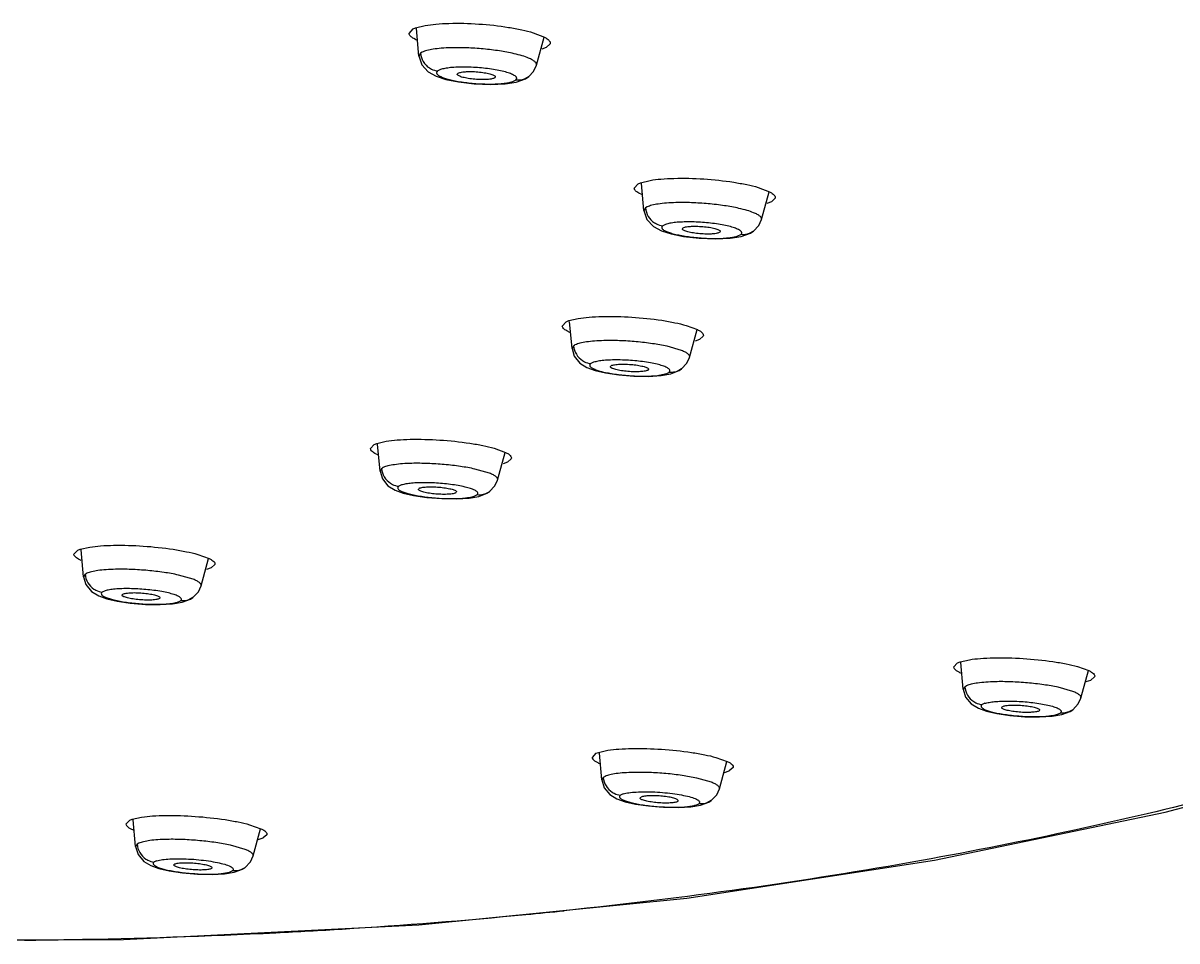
# Model space of a CAD drawing. Header units: inches. Extents: x 440 to 1212, y -520 to 27.
# Drawn here: x 1097.76 to 1127.9, y -252.32 to -228.34 of the extents above; entities that cross this region are included whole.
import ezdxf

# ---------------------------------------------------------------- set-up
doc = ezdxf.new("R2010")
doc.units = ezdxf.units.IN
doc.header["$LTSCALE"] = 1.21
doc.header["$MEASUREMENT"] = 0
doc.layers.get('0').update_dxf_attribs({"linetype": 'CONTINUOUS'})

msp = doc.modelspace()

# ---------------------------------------------------------------- linework, layer by layer
at = {"color": 7, "linetype": 'Continuous'}
for p, q in [((1107.949, -228.491), (1108.015, -228.463)), ((1108.015, -228.463), (1108.261, -228.4)), ((1107.848, -228.611), (1107.949, -228.491)), ((1108.043, -228.784), (1107.968, -228.744)), ((1108.102, -229.198), (1108.036, -228.483)), ((1111.086, -228.589), (1111.382, -228.705)), ((1111.173, -229.436), (1111.371, -228.705)), ((1111.429, -228.976), (1111.311, -229.021)), ((1111.53, -228.881), (1111.429, -228.976)), ((1108.144, -229.125), (1108.102, -229.197)), ((1108.102, -229.197), (1108.102, -229.198)), ((1108.103, -229.197), (1108.178, -229.428)), ((1108.187, -229.099), (1108.144, -229.125)), ((1108.665, -229.553), (1108.592, -229.589)), ((1109.104, -229.674), (1109.118, -229.652)), ((1109.118, -229.652), (1109.131, -229.644)), ((1110.971, -229.735), (1111.097, -229.601)), ((1111.097, -229.601), (1111.172, -229.437)), ((1111.173, -229.437), (1111.173, -229.436)), ((1108.808, -229.808), (1109.137, -229.875)), ((1109.137, -229.875), (1109.546, -229.924)), ((1109.546, -229.924), (1109.973, -229.942)), ((1109.973, -229.942), (1110.351, -229.927)), ((1110.084, -229.767), (1110.071, -229.775)), ((1110.098, -229.745), (1110.084, -229.767)), ((1110.556, -229.865), (1110.629, -229.828)), ((1110.97, -229.736), (1110.852, -229.802)), ((1110.883, -229.792), (1110.97, -229.736)), ((1110.971, -229.735), (1110.97, -229.736)), ((1113.726, -232.652), (1113.827, -232.535)), ((1113.827, -232.535), (1113.893, -232.508)), ((1113.893, -232.508), (1114.139, -232.448)), ((1113.98, -233.237), (1113.915, -232.527)), ((1116.964, -232.632), (1117.26, -232.744)), ((1113.921, -232.82), (1113.846, -232.782)), ((1117.052, -233.472), (1117.248, -232.744)), ((1117.409, -232.915), (1117.308, -233.008)), ((1114.021, -233.167), (1113.98, -233.237)), ((1113.98, -233.235), (1114.057, -233.47)), ((1113.98, -233.237), (1113.98, -233.238)), ((1114.065, -233.141), (1114.021, -233.167)), ((1117.308, -233.008), (1117.191, -233.052)), ((1116.983, -233.625), (1117.051, -233.472)), ((1117.051, -233.473), (1117.052, -233.471)), ((1114.543, -233.596), (1114.47, -233.632)), ((1114.689, -233.844), (1115.017, -233.909)), ((1114.982, -233.713), (1114.995, -233.692)), ((1114.995, -233.692), (1115.009, -233.684)), ((1115.963, -233.803), (1115.949, -233.811)), ((1115.976, -233.782), (1115.963, -233.803)), ((1116.436, -233.899), (1116.509, -233.864)), ((1116.845, -233.773), (1116.731, -233.836)), ((1116.76, -233.828), (1116.845, -233.773)), ((1116.846, -233.773), (1116.845, -233.773)), ((1116.846, -233.773), (1116.983, -233.625)), ((1115.017, -233.909), (1115.426, -233.956)), ((1115.426, -233.956), (1115.853, -233.974)), ((1115.853, -233.974), (1116.231, -233.959)), ((1111.848, -236.253), (1111.949, -236.139)), ((1111.949, -236.139), (1112.015, -236.112)), ((1112.015, -236.112), (1112.261, -236.054)), ((1112.102, -236.838), (1112.037, -236.131)), ((1115.085, -236.237), (1115.381, -236.346)), ((1112.043, -236.417), (1111.968, -236.38)), ((1115.174, -237.071), (1115.37, -236.346)), ((1115.431, -236.604), (1115.314, -236.647)), ((1115.531, -236.513), (1115.431, -236.604)), ((1112.142, -236.769), (1112.102, -236.838)), ((1112.102, -236.838), (1112.161, -237.039)), ((1112.142, -236.769), (1112.17, -236.752)), ((1114.965, -236.893), (1114.583, -236.782)), ((1112.666, -237.199), (1112.592, -237.234)), ((1115.104, -237.226), (1115.173, -237.072)), ((1115.173, -237.072), (1115.174, -237.071)), ((1112.708, -237.414), (1112.979, -237.478)), ((1112.979, -237.478), (1113.322, -237.53)), ((1113.104, -237.313), (1113.116, -237.293)), ((1113.13, -237.285), (1113.116, -237.293)), ((1114.071, -237.41), (1114.085, -237.402)), ((1114.098, -237.382), (1114.085, -237.402)), ((1114.557, -237.498), (1114.632, -237.463)), ((1114.964, -237.374), (1114.85, -237.436)), ((1114.898, -237.417), (1114.964, -237.374)), ((1114.965, -237.373), (1114.964, -237.374)), ((1114.965, -237.373), (1115.104, -237.226)), ((1113.322, -237.53), (1113.716, -237.563)), ((1113.716, -237.563), (1114.1, -237.569)), ((1114.1, -237.569), (1114.428, -237.548)), ((1106.935, -239.344), (1107.001, -239.318)), ((1107.001, -239.318), (1107.246, -239.261)), ((1106.833, -239.455), (1106.935, -239.344)), ((1107.028, -239.616), (1106.953, -239.58)), ((1107.087, -240.041), (1107.022, -239.336)), ((1110.07, -239.446), (1110.366, -239.554)), ((1110.159, -240.275), (1110.354, -239.554)), ((1110.417, -239.806), (1110.3, -239.848)), ((1110.516, -239.718), (1110.417, -239.806)), ((1107.127, -239.974), (1107.087, -240.041)), ((1107.088, -240.041), (1107.148, -240.243)), ((1107.127, -239.974), (1107.155, -239.956)), ((1109.949, -240.099), (1109.567, -239.989)), ((1107.649, -240.405), (1107.576, -240.439)), ((1108.089, -240.517), (1108.101, -240.497)), ((1108.116, -240.489), (1108.101, -240.497)), ((1109.948, -240.579), (1110.088, -240.431)), ((1110.088, -240.431), (1110.158, -240.276)), ((1110.158, -240.276), (1110.159, -240.275)), ((1107.694, -240.615), (1107.964, -240.677)), ((1107.964, -240.677), (1108.307, -240.729)), ((1108.307, -240.729), (1108.701, -240.762)), ((1108.701, -240.762), (1109.085, -240.769)), ((1109.056, -240.614), (1109.071, -240.605)), ((1109.083, -240.586), (1109.071, -240.605)), ((1109.085, -240.769), (1109.413, -240.749)), ((1109.544, -240.7), (1109.617, -240.666)), ((1109.946, -240.58), (1109.839, -240.638)), ((1109.881, -240.621), (1109.946, -240.58)), ((1109.948, -240.579), (1109.946, -240.58)), ((1099.256, -242.082), (1099.502, -242.027)), ((1099.088, -242.216), (1099.19, -242.107)), ((1099.19, -242.107), (1099.256, -242.082)), ((1099.342, -242.803), (1099.278, -242.099)), ((1102.324, -242.217), (1102.62, -242.324)), ((1102.414, -243.041), (1102.608, -242.324)), ((1099.283, -242.375), (1099.209, -242.339)), ((1102.672, -242.572), (1102.555, -242.613)), ((1102.771, -242.485), (1102.672, -242.572)), ((1099.381, -242.737), (1099.342, -242.803)), ((1099.343, -242.803), (1099.404, -243.007)), ((1099.381, -242.737), (1099.41, -242.72)), ((1102.204, -242.867), (1101.821, -242.758)), ((1099.903, -243.17), (1099.831, -243.203)), ((1102.199, -243.347), (1102.345, -243.195)), ((1102.345, -243.195), (1102.413, -243.042)), ((1102.414, -243.042), (1102.414, -243.041)), ((1099.951, -243.376), (1100.221, -243.438)), ((1100.221, -243.438), (1100.563, -243.49)), ((1100.345, -243.28), (1100.356, -243.262)), ((1100.356, -243.262), (1100.371, -243.253)), ((1100.563, -243.49), (1100.957, -243.523)), ((1100.957, -243.523), (1101.34, -243.531)), ((1101.327, -243.37), (1101.312, -243.378)), ((1101.339, -243.351), (1101.327, -243.37)), ((1101.34, -243.531), (1101.668, -243.513)), ((1101.799, -243.465), (1101.871, -243.432)), ((1102.199, -243.347), (1102.094, -243.404)), ((1102.135, -243.388), (1102.199, -243.347)), ((1102.199, -243.347), (1102.199, -243.347)), ((1122.171, -245.051), (1122.237, -245.025)), ((1122.237, -245.025), (1122.482, -244.969)), ((1122.323, -245.743), (1122.258, -245.043)), ((1122.171, -245.051), (1122.069, -245.16)), ((1125.305, -245.147), (1125.601, -245.252)), ((1125.395, -245.972), (1125.59, -245.253)), ((1125.535, -245.542), (1125.654, -245.5)), ((1125.753, -245.413), (1125.654, -245.5)), ((1122.362, -245.677), (1122.323, -245.743)), ((1122.323, -245.743), (1122.384, -245.946)), ((1122.362, -245.677), (1122.39, -245.66)), ((1125.185, -245.799), (1124.802, -245.691)), ((1122.885, -246.109), (1122.813, -246.143)), ((1123.324, -246.218), (1123.336, -246.199)), ((1123.336, -246.199), (1123.351, -246.19)), ((1125.181, -246.277), (1125.326, -246.125)), ((1125.326, -246.125), (1125.394, -245.973)), ((1125.395, -245.973), (1125.395, -245.972)), ((1122.93, -246.314), (1123.198, -246.375)), ((1123.198, -246.375), (1123.539, -246.426)), ((1123.539, -246.426), (1123.932, -246.458)), ((1123.932, -246.458), (1124.316, -246.465)), ((1124.307, -246.303), (1124.292, -246.312)), ((1124.319, -246.284), (1124.307, -246.303)), ((1124.316, -246.465), (1124.646, -246.445)), ((1124.782, -246.396), (1124.854, -246.363)), ((1125.18, -246.278), (1125.076, -246.334)), ((1125.115, -246.319), (1125.18, -246.278)), ((1125.181, -246.277), (1125.18, -246.278)), ((1112.727, -247.415), (1112.625, -247.522)), ((1112.727, -247.415), (1112.794, -247.39)), ((1112.794, -247.39), (1113.039, -247.336)), ((1112.88, -248.108), (1112.815, -247.407)), ((1115.861, -247.522), (1116.157, -247.627)), ((1115.951, -248.343), (1116.145, -247.627)), ((1112.918, -248.043), (1112.88, -248.108)), ((1112.965, -248.017), (1112.918, -248.043)), ((1116.085, -247.914), (1116.21, -247.871)), ((1116.309, -247.786), (1116.21, -247.871)), ((1112.88, -248.108), (1112.941, -248.313)), ((1115.741, -248.17), (1115.358, -248.062)), ((1115.882, -248.497), (1115.951, -248.344)), ((1115.951, -248.344), (1115.951, -248.343)), ((1113.44, -248.476), (1113.368, -248.509)), ((1113.882, -248.584), (1113.893, -248.566)), ((1113.893, -248.566), (1113.908, -248.557)), ((1114.864, -248.672), (1114.875, -248.654)), ((1115.735, -248.649), (1115.632, -248.705)), ((1115.671, -248.69), (1115.735, -248.649)), ((1115.735, -248.649), (1115.882, -248.497)), ((1115.735, -248.649), (1115.735, -248.649)), ((1113.488, -248.679), (1113.757, -248.74)), ((1113.757, -248.74), (1114.098, -248.791)), ((1114.098, -248.791), (1114.491, -248.824)), ((1114.491, -248.824), (1114.874, -248.832)), ((1114.864, -248.672), (1114.849, -248.681)), ((1114.874, -248.832), (1115.203, -248.813)), ((1115.338, -248.766), (1115.41, -248.733)), ((1100.548, -249.159), (1100.446, -249.264)), ((1100.548, -249.159), (1100.614, -249.134)), ((1100.614, -249.134), (1100.859, -249.082)), ((1100.7, -249.853), (1100.636, -249.151)), ((1103.678, -249.279), (1103.976, -249.384)), ((1103.772, -250.096), (1103.964, -249.384)), ((1104.128, -249.542), (1104.03, -249.626)), ((1100.739, -249.789), (1100.7, -249.853)), ((1100.701, -249.853), (1100.764, -250.06)), ((1100.786, -249.763), (1100.739, -249.789)), ((1103.561, -249.924), (1103.178, -249.816)), ((1103.906, -249.667), (1104.03, -249.626)), ((1103.703, -250.248), (1103.771, -250.097)), ((1103.771, -250.097), (1103.772, -250.096)), ((1101.258, -250.222), (1101.187, -250.254)), ((1101.311, -250.423), (1101.58, -250.485)), ((1101.703, -250.331), (1101.714, -250.314)), ((1101.714, -250.314), (1101.73, -250.305)), ((1102.686, -250.422), (1102.67, -250.431)), ((1102.697, -250.405), (1102.686, -250.422)), ((1103.553, -250.404), (1103.451, -250.458)), ((1103.49, -250.443), (1103.553, -250.404)), ((1103.553, -250.404), (1103.703, -250.248)), ((1101.58, -250.485), (1101.922, -250.537)), ((1101.922, -250.537), (1102.315, -250.571)), ((1102.315, -250.571), (1102.698, -250.581)), ((1102.698, -250.581), (1103.025, -250.564)), ((1103.156, -250.518), (1103.228, -250.486))]:
    msp.add_line(p, q, dxfattribs=at)
for points in [[(1108.178, -229.428), (1108.344, -229.611), (1108.554, -229.726), (1108.808, -229.808)], [(1110.351, -229.927), (1110.644, -229.881), (1110.883, -229.792)], [(1114.057, -233.47), (1114.226, -233.652), (1114.435, -233.764), (1114.689, -233.844)], [(1116.231, -233.959), (1116.522, -233.914), (1116.76, -233.828)], [(1112.161, -237.039), (1112.306, -237.219), (1112.492, -237.335), (1112.708, -237.414)], [(1114.428, -237.548), (1114.681, -237.502), (1114.898, -237.417)], [(1107.148, -240.243), (1107.294, -240.423), (1107.479, -240.537), (1107.694, -240.615)], [(1109.413, -240.749), (1109.665, -240.705), (1109.881, -240.621)], [(1099.404, -243.007), (1099.551, -243.186), (1099.737, -243.299), (1099.951, -243.376)], [(1101.668, -243.513), (1101.919, -243.47), (1102.135, -243.388)], [(1040.953, -247.421), (1052.194, -248.872), (1062.892, -250.155), (1073.093, -251.195), (1082.774, -251.924), (1091.93, -252.286), (1100.382, -252.275), (1108.103, -251.898), (1115.1, -251.197), (1121.573, -250.207), (1127.598, -248.955), (1133.223, -247.467), (1138.501, -245.751)], [(1122.384, -245.946), (1122.531, -246.125), (1122.716, -246.238), (1122.93, -246.314)], [(1124.646, -246.445), (1124.899, -246.401), (1125.115, -246.319)], [(1112.941, -248.313), (1113.089, -248.491), (1113.274, -248.603), (1113.488, -248.679)], [(1115.203, -248.813), (1115.455, -248.771), (1115.671, -248.69)], [(1100.764, -250.06), (1100.912, -250.237), (1101.097, -250.348), (1101.311, -250.423)], [(1103.025, -250.564), (1103.275, -250.523), (1103.49, -250.443)]]:
    msp.add_lwpolyline(points, dxfattribs=at)
for centre, radius, start, end in [((1112.333, -237.054), 0.344, 115.2468, 118.3868), ((1107.317, -240.261), 0.345, 114.8395, 118.017), ((1099.571, -243.026), 0.346, 114.4317, 117.6471), ((1122.552, -245.967), 0.347, 114.5522, 117.7504), ((1097.458, -111.892), 140.379, 273.52978, 275.49427), ((1097.724, -114.715), 137.544, 275.49661, 275.9157), ((1096.361, -91.564), 160.737, 270.93138, 272.85502), ((1097.043, -105.605), 146.68, 272.86204, 273.54036), ((1096.027, -76.671), 175.634, 270.57818, 270.96147)]:
    msp.add_arc(centre, radius, start, end, dxfattribs=at)
for points, knots in [([(1108.261, -228.4), (1108.356, -228.384), (1108.564, -228.359), (1109.033, -228.334), (1109.668, -228.352), (1110.304, -228.42), (1110.777, -228.507), (1110.99, -228.56), (1111.086, -228.589)], [0, 0, 0, 0, 0.101251, 0.220879, 0.493748, 0.769926, 0.89354, 1, 1, 1, 1]), ([(1107.968, -228.744), (1107.95, -228.734), (1107.92, -228.713), (1107.874, -228.673), (1107.85, -228.636), (1107.848, -228.611)], [0, 0, 0, 0, 0.328441, 0.599732, 1, 1, 1, 1]), ([(1111.382, -228.705), (1111.396, -228.712), (1111.42, -228.726), (1111.458, -228.751), (1111.493, -228.78), (1111.52, -228.813), (1111.534, -228.847), (1111.533, -228.87), (1111.53, -228.881)], [0, 0, 0, 0, 0.183748, 0.347616, 0.557527, 0.728657, 0.870384, 1, 1, 1, 1]), ([(1108.933, -228.984), (1108.851, -228.986), (1108.699, -228.994), (1108.489, -229.017), (1108.321, -229.049), (1108.225, -229.08), (1108.187, -229.099)], [0, 0, 0, 0, 0.324505, 0.603544, 0.830082, 1, 1, 1, 1]), ([(1110.586, -229.138), (1110.461, -229.109), (1110.194, -229.06), (1109.781, -229.01), (1109.356, -228.983), (1109.072, -228.98), (1108.933, -228.984)], [0, 0, 0, 0, 0.231518, 0.488019, 0.750671, 1, 1, 1, 1]), ([(1108.144, -229.125), (1108.15, -229.202), (1108.201, -229.354), (1108.312, -229.469), (1108.377, -229.511)], [0, 0, 0, 0, 0.498787, 1, 1, 1, 1]), ([(1110.968, -229.252), (1110.912, -229.229), (1110.786, -229.187), (1110.657, -229.154), (1110.586, -229.138)], [0, 0, 0, 0, 0.450905, 1, 1, 1, 1]), ([(1111.173, -229.435), (1111.174, -229.428), (1111.175, -229.413), (1111.168, -229.389), (1111.153, -229.366), (1111.12, -229.333), (1111.058, -229.292), (1111.001, -229.266), (1110.968, -229.252)], [0, 0, 0, 0, 0.074898, 0.154534, 0.246544, 0.35567, 0.634172, 1, 1, 1, 1]), ([(1108.377, -229.511), (1108.394, -229.522), (1108.46, -229.56), (1108.535, -229.583), (1108.592, -229.589)], [0, 0, 0, 0, 0.253146, 1, 1, 1, 1]), ([(1108.592, -229.589), (1108.581, -229.599), (1108.566, -229.617), (1108.564, -229.646), (1108.573, -229.666), (1108.59, -229.687), (1108.629, -229.716), (1108.699, -229.751), (1108.805, -229.789), (1108.938, -229.824), (1109.093, -229.856), (1109.266, -229.884), (1109.449, -229.906), (1109.699, -229.927), (1109.994, -229.935), (1110.268, -229.922), (1110.449, -229.894), (1110.523, -229.876), (1110.556, -229.865)], [0, 0, 0, 0, 0.020791, 0.029836, 0.03975, 0.051942, 0.067258, 0.107958, 0.161758, 0.227293, 0.302728, 0.385937, 0.474196, 0.564652, 0.740798, 0.891829, 0.951763, 1, 1, 1, 1]), ([(1110.149, -229.567), (1110.013, -229.541), (1109.734, -229.504), (1109.385, -229.485), (1109.114, -229.488), (1108.938, -229.499), (1108.79, -229.52), (1108.703, -229.54), (1108.665, -229.553)], [0, 0, 0, 0, 0.276699, 0.565902, 0.700447, 0.820419, 0.920837, 1, 1, 1, 1]), ([(1109.131, -229.644), (1109.142, -229.638), (1109.171, -229.629), (1109.243, -229.613), (1109.359, -229.603), (1109.516, -229.603), (1109.683, -229.615), (1109.82, -229.634), (1109.919, -229.654), (1109.98, -229.67), (1110.03, -229.688), (1110.067, -229.706), (1110.091, -229.723), (1110.099, -229.739), (1110.099, -229.745)], [0, 0, 0, 0, 0.03808, 0.088446, 0.221012, 0.383504, 0.557379, 0.722054, 0.794936, 0.858586, 0.911334, 0.952177, 0.980838, 1, 1, 1, 1]), ([(1110.639, -229.741), (1110.631, -229.732), (1110.611, -229.715), (1110.555, -229.681), (1110.458, -229.643), (1110.315, -229.601), (1110.208, -229.578), (1110.149, -229.567)], [0, 0, 0, 0, 0.066446, 0.150534, 0.371644, 0.658289, 1, 1, 1, 1]), ([(1110.071, -229.775), (1110.06, -229.781), (1110.031, -229.79), (1109.959, -229.806), (1109.843, -229.815), (1109.686, -229.816), (1109.519, -229.804), (1109.382, -229.785), (1109.283, -229.765), (1109.222, -229.748), (1109.172, -229.731), (1109.135, -229.713), (1109.111, -229.696), (1109.103, -229.68), (1109.103, -229.674)], [0, 0, 0, 0, 0.038082, 0.088449, 0.221017, 0.38351, 0.557384, 0.722056, 0.794938, 0.858587, 0.911334, 0.952177, 0.980838, 1, 1, 1, 1]), ([(1110.629, -229.828), (1110.642, -229.818), (1110.659, -229.796), (1110.654, -229.762), (1110.645, -229.748), (1110.639, -229.741)], [0, 0, 0, 0, 0.500491, 0.727509, 1, 1, 1, 1]), ([(1110.852, -229.802), (1110.833, -229.808), (1110.762, -229.831), (1110.684, -229.835), (1110.629, -229.829)], [0, 0, 0, 0, 0.258851, 1, 1, 1, 1]), ([(1113.846, -232.782), (1113.829, -232.772), (1113.798, -232.752), (1113.752, -232.713), (1113.728, -232.676), (1113.726, -232.652)], [0, 0, 0, 0, 0.330831, 0.602879, 1, 1, 1, 1]), ([(1114.139, -232.448), (1114.234, -232.431), (1114.442, -232.407), (1114.91, -232.384), (1115.546, -232.401), (1116.182, -232.467), (1116.655, -232.552), (1116.867, -232.603), (1116.964, -232.632)], [0, 0, 0, 0, 0.101211, 0.220846, 0.493785, 0.770008, 0.893605, 1, 1, 1, 1]), ([(1117.26, -232.744), (1117.285, -232.757), (1117.329, -232.782), (1117.381, -232.825), (1117.411, -232.869), (1117.413, -232.901), (1117.409, -232.915)], [0, 0, 0, 0, 0.350906, 0.623115, 0.828855, 1, 1, 1, 1]), ([(1114.021, -233.167), (1114.028, -233.244), (1114.078, -233.396), (1114.189, -233.511), (1114.254, -233.553)], [0, 0, 0, 0, 0.498958, 1, 1, 1, 1]), ([(1114.811, -233.028), (1114.729, -233.031), (1114.577, -233.038), (1114.368, -233.06), (1114.199, -233.092), (1114.103, -233.122), (1114.065, -233.141)], [0, 0, 0, 0, 0.323433, 0.603336, 0.830801, 1, 1, 1, 1]), ([(1116.462, -233.178), (1116.337, -233.15), (1116.07, -233.103), (1115.656, -233.054), (1115.231, -233.027), (1114.948, -233.025), (1114.811, -233.028)], [0, 0, 0, 0, 0.231797, 0.489047, 0.751904, 1, 1, 1, 1]), ([(1116.844, -233.291), (1116.788, -233.268), (1116.662, -233.227), (1116.533, -233.194), (1116.462, -233.178)], [0, 0, 0, 0, 0.451535, 1, 1, 1, 1]), ([(1114.254, -233.553), (1114.27, -233.564), (1114.337, -233.602), (1114.413, -233.625), (1114.47, -233.632)], [0, 0, 0, 0, 0.253106, 1, 1, 1, 1]), ([(1116.026, -233.609), (1115.891, -233.584), (1115.611, -233.548), (1115.262, -233.53), (1114.992, -233.533), (1114.815, -233.544), (1114.668, -233.564), (1114.581, -233.584), (1114.543, -233.596)], [0, 0, 0, 0, 0.276993, 0.566391, 0.700952, 0.820862, 0.921119, 1, 1, 1, 1]), ([(1117.052, -233.471), (1117.053, -233.464), (1117.055, -233.449), (1117.047, -233.426), (1117.032, -233.403), (1116.999, -233.37), (1116.935, -233.331), (1116.877, -233.304), (1116.844, -233.291)], [0, 0, 0, 0, 0.07338, 0.151473, 0.242361, 0.35124, 0.631482, 1, 1, 1, 1]), ([(1114.47, -233.632), (1114.459, -233.641), (1114.445, -233.658), (1114.443, -233.686), (1114.452, -233.707), (1114.47, -233.726), (1114.509, -233.755), (1114.579, -233.789), (1114.686, -233.825), (1114.819, -233.86), (1114.974, -233.891), (1115.147, -233.918), (1115.33, -233.94), (1115.58, -233.959), (1115.875, -233.968), (1116.149, -233.955), (1116.329, -233.928), (1116.404, -233.91), (1116.436, -233.899)], [0, 0, 0, 0, 0.020345, 0.029158, 0.038887, 0.05096, 0.066212, 0.106895, 0.160766, 0.226427, 0.302022, 0.385407, 0.473846, 0.564473, 0.740886, 0.892011, 0.951894, 1, 1, 1, 1]), ([(1115.949, -233.811), (1115.938, -233.817), (1115.91, -233.826), (1115.837, -233.841), (1115.722, -233.851), (1115.565, -233.851), (1115.397, -233.839), (1115.26, -233.821), (1115.161, -233.801), (1115.1, -233.785), (1115.05, -233.769), (1115.013, -233.751), (1114.989, -233.734), (1114.981, -233.719), (1114.981, -233.713)], [0, 0, 0, 0, 0.037984, 0.088341, 0.22105, 0.383792, 0.557935, 0.722819, 0.79576, 0.859422, 0.912127, 0.952846, 0.981255, 1, 1, 1, 1]), ([(1115.009, -233.684), (1115.02, -233.678), (1115.048, -233.669), (1115.121, -233.654), (1115.236, -233.644), (1115.393, -233.644), (1115.561, -233.656), (1115.698, -233.674), (1115.796, -233.694), (1115.858, -233.71), (1115.908, -233.726), (1115.945, -233.744), (1115.969, -233.76), (1115.977, -233.776), (1115.977, -233.782)], [0, 0, 0, 0, 0.037983, 0.088338, 0.221046, 0.383788, 0.557931, 0.722816, 0.795758, 0.859422, 0.912128, 0.952847, 0.981256, 1, 1, 1, 1]), ([(1116.518, -233.779), (1116.51, -233.77), (1116.489, -233.753), (1116.433, -233.721), (1116.336, -233.683), (1116.193, -233.643), (1116.085, -233.62), (1116.026, -233.609)], [0, 0, 0, 0, 0.066025, 0.149898, 0.37097, 0.657874, 1, 1, 1, 1]), ([(1116.509, -233.864), (1116.521, -233.853), (1116.538, -233.832), (1116.533, -233.799), (1116.524, -233.785), (1116.518, -233.779)], [0, 0, 0, 0, 0.499413, 0.725608, 1, 1, 1, 1]), ([(1116.731, -233.836), (1116.713, -233.843), (1116.641, -233.866), (1116.564, -233.87), (1116.509, -233.864)], [0, 0, 0, 0, 0.258887, 1, 1, 1, 1]), ([(1112.261, -236.054), (1112.356, -236.038), (1112.564, -236.015), (1113.032, -235.993), (1113.667, -236.01), (1114.303, -236.075), (1114.776, -236.158), (1114.988, -236.209), (1115.085, -236.237)], [0, 0, 0, 0, 0.101188, 0.220832, 0.493819, 0.770068, 0.89365, 1, 1, 1, 1]), ([(1111.968, -236.38), (1111.951, -236.37), (1111.92, -236.351), (1111.874, -236.313), (1111.85, -236.277), (1111.848, -236.253)], [0, 0, 0, 0, 0.332797, 0.605483, 1, 1, 1, 1]), ([(1115.381, -236.346), (1115.407, -236.359), (1115.45, -236.384), (1115.502, -236.425), (1115.533, -236.469), (1115.535, -236.5), (1115.531, -236.513)], [0, 0, 0, 0, 0.353228, 0.626283, 0.831155, 1, 1, 1, 1]), ([(1112.142, -236.769), (1112.149, -236.846), (1112.199, -236.999), (1112.31, -237.114), (1112.375, -237.156)], [0, 0, 0, 0, 0.499058, 1, 1, 1, 1]), ([(1112.932, -236.633), (1112.851, -236.635), (1112.698, -236.643), (1112.489, -236.664), (1112.321, -236.695), (1112.225, -236.725), (1112.187, -236.743)], [0, 0, 0, 0, 0.323568, 0.603547, 0.830993, 1, 1, 1, 1]), ([(1114.583, -236.782), (1114.458, -236.754), (1114.191, -236.707), (1113.777, -236.659), (1113.353, -236.632), (1113.07, -236.63), (1112.932, -236.633)], [0, 0, 0, 0, 0.231805, 0.489059, 0.751915, 1, 1, 1, 1]), ([(1115.173, -237.071), (1115.175, -237.064), (1115.176, -237.049), (1115.169, -237.026), (1115.154, -237.004), (1115.12, -236.971), (1115.057, -236.932), (1114.999, -236.906), (1114.965, -236.893)], [0, 0, 0, 0, 0.072537, 0.149962, 0.240467, 0.349258, 0.630084, 1, 1, 1, 1]), ([(1112.375, -237.156), (1112.392, -237.167), (1112.459, -237.205), (1112.535, -237.228), (1112.592, -237.234)], [0, 0, 0, 0, 0.253082, 1, 1, 1, 1]), ([(1114.148, -237.214), (1114.013, -237.189), (1113.733, -237.154), (1113.385, -237.136), (1113.115, -237.138), (1112.939, -237.149), (1112.791, -237.168), (1112.704, -237.187), (1112.666, -237.199)], [0, 0, 0, 0, 0.276839, 0.566191, 0.700776, 0.82074, 0.921067, 1, 1, 1, 1]), ([(1112.592, -237.234), (1112.581, -237.243), (1112.567, -237.26), (1112.566, -237.288), (1112.575, -237.308), (1112.592, -237.327), (1112.631, -237.355), (1112.701, -237.388), (1112.808, -237.424), (1112.941, -237.457), (1113.097, -237.488), (1113.269, -237.515), (1113.452, -237.536), (1113.702, -237.555), (1113.997, -237.564), (1114.27, -237.552), (1114.451, -237.525), (1114.525, -237.508), (1114.557, -237.498)], [0, 0, 0, 0, 0.019959, 0.028573, 0.038144, 0.050109, 0.065292, 0.105908, 0.159765, 0.225446, 0.301084, 0.384531, 0.473047, 0.563767, 0.740408, 0.891793, 0.951797, 1, 1, 1, 1]), ([(1114.071, -237.41), (1114.06, -237.416), (1114.031, -237.425), (1113.959, -237.439), (1113.843, -237.449), (1113.686, -237.448), (1113.519, -237.437), (1113.382, -237.419), (1113.283, -237.4), (1113.222, -237.384), (1113.172, -237.368), (1113.135, -237.351), (1113.111, -237.334), (1113.103, -237.319), (1113.103, -237.313)], [0, 0, 0, 0, 0.037891, 0.088227, 0.221036, 0.383974, 0.558338, 0.723403, 0.796399, 0.86008, 0.91276, 0.953387, 0.981598, 1, 1, 1, 1]), ([(1113.13, -237.285), (1113.142, -237.279), (1113.17, -237.27), (1113.242, -237.256), (1113.358, -237.247), (1113.515, -237.247), (1113.683, -237.258), (1113.819, -237.276), (1113.918, -237.296), (1113.979, -237.311), (1114.029, -237.327), (1114.066, -237.344), (1114.091, -237.361), (1114.099, -237.376), (1114.098, -237.382)], [0, 0, 0, 0, 0.037891, 0.088227, 0.221034, 0.383971, 0.558335, 0.723399, 0.796396, 0.860078, 0.912759, 0.953386, 0.981598, 1, 1, 1, 1]), ([(1114.639, -237.38), (1114.632, -237.371), (1114.611, -237.355), (1114.555, -237.323), (1114.458, -237.286), (1114.315, -237.247), (1114.207, -237.225), (1114.148, -237.214)], [0, 0, 0, 0, 0.065686, 0.14938, 0.370395, 0.657498, 1, 1, 1, 1]), ([(1114.632, -237.463), (1114.644, -237.453), (1114.661, -237.432), (1114.655, -237.399), (1114.645, -237.386), (1114.639, -237.38)], [0, 0, 0, 0, 0.498467, 0.723988, 1, 1, 1, 1]), ([(1114.85, -237.436), (1114.832, -237.443), (1114.761, -237.465), (1114.686, -237.469), (1114.632, -237.463)], [0, 0, 0, 0, 0.258836, 1, 1, 1, 1]), ([(1107.246, -239.261), (1107.341, -239.246), (1107.549, -239.224), (1108.017, -239.203), (1108.652, -239.221), (1109.287, -239.286), (1109.76, -239.369), (1109.973, -239.419), (1110.07, -239.446)], [0, 0, 0, 0, 0.101162, 0.220804, 0.493821, 0.770095, 0.893674, 1, 1, 1, 1]), ([(1106.953, -239.58), (1106.936, -239.57), (1106.905, -239.551), (1106.86, -239.514), (1106.835, -239.479), (1106.833, -239.455)], [0, 0, 0, 0, 0.334459, 0.607699, 1, 1, 1, 1]), ([(1110.366, -239.554), (1110.391, -239.566), (1110.434, -239.59), (1110.486, -239.631), (1110.517, -239.674), (1110.52, -239.705), (1110.516, -239.718)], [0, 0, 0, 0, 0.355218, 0.629034, 0.833193, 1, 1, 1, 1]), ([(1107.917, -239.84), (1107.836, -239.842), (1107.683, -239.849), (1107.475, -239.87), (1107.307, -239.9), (1107.21, -239.929), (1107.172, -239.947)], [0, 0, 0, 0, 0.323695, 0.603742, 0.831166, 1, 1, 1, 1]), ([(1109.567, -239.989), (1109.442, -239.962), (1109.175, -239.915), (1108.762, -239.867), (1108.337, -239.84), (1108.054, -239.837), (1107.917, -239.84)], [0, 0, 0, 0, 0.231829, 0.489093, 0.751941, 1, 1, 1, 1]), ([(1107.127, -239.974), (1107.133, -240.05), (1107.183, -240.203), (1107.295, -240.319), (1107.36, -240.361)], [0, 0, 0, 0, 0.499147, 1, 1, 1, 1]), ([(1110.159, -240.275), (1110.16, -240.268), (1110.161, -240.253), (1110.154, -240.231), (1110.139, -240.209), (1110.105, -240.176), (1110.041, -240.138), (1109.983, -240.112), (1109.949, -240.099)], [0, 0, 0, 0, 0.071791, 0.148644, 0.238833, 0.347562, 0.628904, 1, 1, 1, 1]), ([(1107.36, -240.361), (1107.376, -240.371), (1107.443, -240.41), (1107.519, -240.433), (1107.576, -240.439)], [0, 0, 0, 0, 0.253054, 1, 1, 1, 1]), ([(1107.576, -240.439), (1107.566, -240.448), (1107.551, -240.464), (1107.551, -240.491), (1107.56, -240.511), (1107.578, -240.53), (1107.604, -240.548), (1107.639, -240.567), (1107.7, -240.594), (1107.795, -240.625), (1107.929, -240.658), (1108.084, -240.689), (1108.257, -240.715), (1108.441, -240.736), (1108.691, -240.755), (1108.985, -240.764), (1109.258, -240.753), (1109.438, -240.727), (1109.512, -240.71), (1109.544, -240.7)], [0, 0, 0, 0, 0.019618, 0.02807, 0.037534, 0.049454, 0.06464, 0.083295, 0.105397, 0.159432, 0.225331, 0.301202, 0.384877, 0.473597, 0.564476, 0.741242, 0.892411, 0.952154, 1, 1, 1, 1]), ([(1109.13, -240.421), (1108.995, -240.397), (1108.715, -240.362), (1108.366, -240.343), (1108.096, -240.346), (1107.92, -240.356), (1107.773, -240.374), (1107.686, -240.394), (1107.649, -240.405)], [0, 0, 0, 0, 0.277577, 0.567319, 0.701889, 0.821668, 0.921621, 1, 1, 1, 1]), ([(1109.056, -240.614), (1109.045, -240.619), (1109.017, -240.628), (1108.944, -240.642), (1108.829, -240.65), (1108.672, -240.65), (1108.504, -240.639), (1108.368, -240.621), (1108.269, -240.602), (1108.207, -240.586), (1108.158, -240.57), (1108.121, -240.553), (1108.096, -240.537), (1108.088, -240.523), (1108.088, -240.516)], [0, 0, 0, 0, 0.037798, 0.088103, 0.220968, 0.384055, 0.558601, 0.723825, 0.796876, 0.860582, 0.913254, 0.953818, 0.981878, 1, 1, 1, 1]), ([(1108.116, -240.489), (1108.127, -240.483), (1108.155, -240.475), (1108.228, -240.46), (1108.343, -240.452), (1108.5, -240.452), (1108.668, -240.464), (1108.804, -240.481), (1108.903, -240.501), (1108.964, -240.516), (1109.014, -240.532), (1109.051, -240.549), (1109.076, -240.565), (1109.084, -240.58), (1109.084, -240.586)], [0, 0, 0, 0, 0.037799, 0.088104, 0.220969, 0.384055, 0.558602, 0.723826, 0.796877, 0.860583, 0.913256, 0.953819, 0.981879, 1, 1, 1, 1]), ([(1109.624, -240.585), (1109.616, -240.576), (1109.595, -240.56), (1109.538, -240.529), (1109.441, -240.493), (1109.297, -240.454), (1109.189, -240.432), (1109.13, -240.421)], [0, 0, 0, 0, 0.065465, 0.149083, 0.370161, 0.657407, 1, 1, 1, 1]), ([(1109.617, -240.666), (1109.629, -240.656), (1109.646, -240.636), (1109.64, -240.604), (1109.63, -240.591), (1109.624, -240.585)], [0, 0, 0, 0, 0.49672, 0.721805, 1, 1, 1, 1]), ([(1109.839, -240.638), (1109.821, -240.645), (1109.749, -240.668), (1109.672, -240.672), (1109.617, -240.666)], [0, 0, 0, 0, 0.25898, 1, 1, 1, 1]), ([(1099.502, -242.027), (1099.597, -242.013), (1099.805, -241.991), (1100.272, -241.972), (1100.907, -241.992), (1101.542, -242.058), (1102.014, -242.141), (1102.227, -242.19), (1102.324, -242.217)], [0, 0, 0, 0, 0.101115, 0.220734, 0.493748, 0.770056, 0.893656, 1, 1, 1, 1]), ([(1099.209, -242.339), (1099.191, -242.329), (1099.16, -242.311), (1099.115, -242.274), (1099.09, -242.239), (1099.088, -242.216)], [0, 0, 0, 0, 0.335945, 0.609702, 1, 1, 1, 1]), ([(1102.62, -242.324), (1102.645, -242.336), (1102.689, -242.36), (1102.741, -242.4), (1102.772, -242.442), (1102.774, -242.473), (1102.771, -242.485)], [0, 0, 0, 0, 0.357, 0.631539, 0.835094, 1, 1, 1, 1]), ([(1100.173, -242.607), (1100.091, -242.609), (1099.939, -242.615), (1099.73, -242.636), (1099.562, -242.665), (1099.466, -242.694), (1099.427, -242.711)], [0, 0, 0, 0, 0.323827, 0.603938, 0.831336, 1, 1, 1, 1]), ([(1101.821, -242.758), (1101.696, -242.73), (1101.43, -242.684), (1101.016, -242.635), (1100.592, -242.608), (1100.31, -242.604), (1100.173, -242.607)], [0, 0, 0, 0, 0.23187, 0.489149, 0.751983, 1, 1, 1, 1]), ([(1099.381, -242.737), (1099.388, -242.814), (1099.438, -242.967), (1099.549, -243.082), (1099.614, -243.125)], [0, 0, 0, 0, 0.499231, 1, 1, 1, 1]), ([(1102.414, -243.041), (1102.416, -243.034), (1102.417, -243.02), (1102.409, -242.998), (1102.394, -242.976), (1102.359, -242.944), (1102.296, -242.905), (1102.238, -242.88), (1102.204, -242.867)], [0, 0, 0, 0, 0.071094, 0.14743, 0.23735, 0.346039, 0.627863, 1, 1, 1, 1]), ([(1099.614, -243.125), (1099.63, -243.135), (1099.697, -243.173), (1099.773, -243.197), (1099.831, -243.203)], [0, 0, 0, 0, 0.253023, 1, 1, 1, 1]), ([(1099.831, -243.203), (1099.82, -243.211), (1099.806, -243.227), (1099.805, -243.254), (1099.815, -243.274), (1099.833, -243.292), (1099.859, -243.31), (1099.894, -243.329), (1099.955, -243.355), (1100.05, -243.386), (1100.184, -243.419), (1100.34, -243.45), (1100.513, -243.476), (1100.697, -243.497), (1100.946, -243.517), (1101.241, -243.526), (1101.513, -243.516), (1101.693, -243.491), (1101.767, -243.475), (1101.799, -243.465)], [0, 0, 0, 0, 0.019297, 0.027603, 0.03697, 0.048847, 0.064027, 0.082701, 0.104839, 0.158979, 0.225005, 0.301014, 0.384823, 0.473665, 0.564646, 0.741526, 0.892654, 0.952302, 1, 1, 1, 1]), ([(1101.383, -243.19), (1101.247, -243.166), (1100.967, -243.13), (1100.619, -243.111), (1100.349, -243.113), (1100.173, -243.122), (1100.026, -243.14), (1099.94, -243.159), (1099.903, -243.17)], [0, 0, 0, 0, 0.277909, 0.567821, 0.702387, 0.822087, 0.921875, 1, 1, 1, 1]), ([(1100.371, -243.253), (1100.383, -243.248), (1100.411, -243.239), (1100.483, -243.226), (1100.599, -243.217), (1100.756, -243.218), (1100.923, -243.23), (1101.06, -243.248), (1101.159, -243.267), (1101.22, -243.282), (1101.27, -243.298), (1101.307, -243.315), (1101.331, -243.331), (1101.339, -243.345), (1101.339, -243.351)], [0, 0, 0, 0, 0.037698, 0.087956, 0.22084, 0.384038, 0.558741, 0.724119, 0.797228, 0.86097, 0.913651, 0.954176, 0.982119, 1, 1, 1, 1]), ([(1101.878, -243.352), (1101.87, -243.344), (1101.849, -243.328), (1101.792, -243.297), (1101.694, -243.261), (1101.55, -243.222), (1101.442, -243.201), (1101.383, -243.19)], [0, 0, 0, 0, 0.06529, 0.148847, 0.369968, 0.657322, 1, 1, 1, 1]), ([(1101.312, -243.378), (1101.301, -243.384), (1101.272, -243.392), (1101.2, -243.406), (1101.084, -243.414), (1100.928, -243.413), (1100.76, -243.401), (1100.623, -243.383), (1100.525, -243.364), (1100.463, -243.349), (1100.413, -243.333), (1100.376, -243.316), (1100.352, -243.301), (1100.344, -243.286), (1100.344, -243.28)], [0, 0, 0, 0, 0.037696, 0.087953, 0.220837, 0.384033, 0.558737, 0.724114, 0.797224, 0.860966, 0.913647, 0.954173, 0.982117, 1, 1, 1, 1]), ([(1101.871, -243.432), (1101.883, -243.422), (1101.9, -243.403), (1101.894, -243.371), (1101.884, -243.358), (1101.878, -243.352)], [0, 0, 0, 0, 0.494966, 0.719739, 1, 1, 1, 1]), ([(1102.094, -243.404), (1102.075, -243.411), (1102.004, -243.434), (1101.927, -243.438), (1101.871, -243.432)], [0, 0, 0, 0, 0.259046, 1, 1, 1, 1]), ([(1141.15, -244.568), (1140.938, -244.66), (1140.506, -244.841), (1139.849, -245.107), (1139.176, -245.371), (1138.245, -245.723), (1137.04, -246.154), (1135.543, -246.656), (1133.986, -247.146), (1131.794, -247.798), (1128.889, -248.586), (1125.169, -249.459), (1119.498, -250.581), (1115.023, -251.203), (1111.9, -251.526)], [0, 0, 0, 0, 0.023024, 0.04655, 0.070507, 0.094976, 0.145447, 0.197801, 0.251954, 0.307833, 0.425163, 0.55124, 0.687761, 1, 1, 1, 1]), ([(1122.482, -244.969), (1122.577, -244.954), (1122.785, -244.932), (1123.253, -244.911), (1123.888, -244.929), (1124.523, -244.992), (1124.996, -245.072), (1125.208, -245.12), (1125.305, -245.147)], [0, 0, 0, 0, 0.101175, 0.220845, 0.493909, 0.77018, 0.893728, 1, 1, 1, 1]), ([(1122.069, -245.16), (1122.07, -245.174), (1122.084, -245.205), (1122.127, -245.244), (1122.19, -245.284), (1122.241, -245.308), (1122.27, -245.32)], [0, 0, 0, 0, 0.157874, 0.368445, 0.647539, 1, 1, 1, 1]), ([(1125.601, -245.252), (1125.627, -245.265), (1125.67, -245.288), (1125.722, -245.328), (1125.754, -245.369), (1125.756, -245.4), (1125.753, -245.413)], [0, 0, 0, 0, 0.357142, 0.63163, 0.835043, 1, 1, 1, 1]), ([(1123.153, -245.545), (1123.071, -245.547), (1122.919, -245.554), (1122.71, -245.574), (1122.543, -245.604), (1122.446, -245.633), (1122.408, -245.651)], [0, 0, 0, 0, 0.323773, 0.603871, 0.831289, 1, 1, 1, 1]), ([(1124.802, -245.691), (1124.677, -245.664), (1124.41, -245.618), (1123.997, -245.571), (1123.573, -245.544), (1123.29, -245.541), (1123.153, -245.545)], [0, 0, 0, 0, 0.231807, 0.489067, 0.751924, 1, 1, 1, 1]), ([(1122.362, -245.677), (1122.368, -245.754), (1122.419, -245.907), (1122.53, -246.023), (1122.596, -246.065)], [0, 0, 0, 0, 0.499215, 1, 1, 1, 1]), ([(1125.395, -245.972), (1125.397, -245.965), (1125.398, -245.951), (1125.39, -245.928), (1125.374, -245.907), (1125.34, -245.875), (1125.277, -245.837), (1125.218, -245.812), (1125.185, -245.799)], [0, 0, 0, 0, 0.071141, 0.147459, 0.23733, 0.345973, 0.627767, 1, 1, 1, 1]), ([(1122.596, -246.065), (1122.612, -246.076), (1122.679, -246.114), (1122.756, -246.137), (1122.813, -246.143)], [0, 0, 0, 0, 0.253045, 1, 1, 1, 1]), ([(1122.813, -246.143), (1122.803, -246.151), (1122.788, -246.167), (1122.788, -246.194), (1122.797, -246.213), (1122.815, -246.232), (1122.842, -246.25), (1122.876, -246.268), (1122.938, -246.294), (1123.033, -246.325), (1123.167, -246.358), (1123.322, -246.387), (1123.495, -246.412), (1123.679, -246.433), (1123.929, -246.452), (1124.223, -246.46), (1124.496, -246.448), (1124.676, -246.423), (1124.75, -246.406), (1124.782, -246.396)], [0, 0, 0, 0, 0.019332, 0.027627, 0.036964, 0.048801, 0.063939, 0.082571, 0.104667, 0.158732, 0.224698, 0.30066, 0.384441, 0.473272, 0.564261, 0.741214, 0.892478, 0.952212, 1, 1, 1, 1]), ([(1122.885, -246.109), (1122.922, -246.099), (1123.007, -246.08), (1123.151, -246.061), (1123.323, -246.051), (1123.589, -246.048), (1123.932, -246.064), (1124.209, -246.097), (1124.344, -246.12)], [0, 0, 0, 0, 0.078613, 0.177838, 0.296861, 0.430939, 0.720407, 1, 1, 1, 1]), ([(1124.292, -246.312), (1124.28, -246.317), (1124.252, -246.326), (1124.18, -246.339), (1124.064, -246.348), (1123.907, -246.348), (1123.74, -246.337), (1123.603, -246.319), (1123.504, -246.301), (1123.443, -246.286), (1123.393, -246.27), (1123.356, -246.254), (1123.332, -246.238), (1123.323, -246.223), (1123.324, -246.218)], [0, 0, 0, 0, 0.037754, 0.088073, 0.221065, 0.384334, 0.559058, 0.724406, 0.797483, 0.861184, 0.913814, 0.954282, 0.982165, 1, 1, 1, 1]), ([(1123.351, -246.19), (1123.362, -246.185), (1123.391, -246.176), (1123.463, -246.162), (1123.578, -246.154), (1123.735, -246.154), (1123.903, -246.165), (1124.04, -246.182), (1124.139, -246.201), (1124.2, -246.216), (1124.25, -246.232), (1124.287, -246.248), (1124.311, -246.264), (1124.319, -246.278), (1124.319, -246.284)], [0, 0, 0, 0, 0.037756, 0.088075, 0.221068, 0.384335, 0.559059, 0.724406, 0.797483, 0.861184, 0.913815, 0.954283, 0.982165, 1, 1, 1, 1]), ([(1124.344, -246.12), (1124.407, -246.13), (1124.523, -246.152), (1124.676, -246.192), (1124.779, -246.23), (1124.837, -246.262), (1124.857, -246.279), (1124.864, -246.288)], [0, 0, 0, 0, 0.347992, 0.638905, 0.85979, 0.940181, 1, 1, 1, 1]), ([(1124.864, -246.288), (1124.869, -246.294), (1124.876, -246.306), (1124.877, -246.335), (1124.864, -246.353), (1124.854, -246.363)], [0, 0, 0, 0, 0.265866, 0.494883, 1, 1, 1, 1]), ([(1125.076, -246.334), (1125.058, -246.341), (1124.986, -246.364), (1124.909, -246.369), (1124.854, -246.363)], [0, 0, 0, 0, 0.258983, 1, 1, 1, 1]), ([(1113.039, -247.336), (1113.134, -247.321), (1113.342, -247.3), (1113.809, -247.281), (1114.444, -247.301), (1115.078, -247.365), (1115.551, -247.446), (1115.764, -247.495), (1115.861, -247.522)], [0, 0, 0, 0, 0.101113, 0.220743, 0.493789, 0.770104, 0.893689, 1, 1, 1, 1]), ([(1112.625, -247.522), (1112.628, -247.553), (1112.671, -247.598), (1112.741, -247.642), (1112.79, -247.666), (1112.817, -247.678)], [0, 0, 0, 0, 0.364933, 0.645591, 1, 1, 1, 1]), ([(1116.157, -247.627), (1116.182, -247.639), (1116.226, -247.662), (1116.278, -247.702), (1116.31, -247.743), (1116.312, -247.773), (1116.309, -247.786)], [0, 0, 0, 0, 0.358334, 0.633352, 0.836404, 1, 1, 1, 1]), ([(1112.918, -248.043), (1112.925, -248.12), (1112.975, -248.273), (1113.086, -248.389), (1113.151, -248.431)], [0, 0, 0, 0, 0.499276, 1, 1, 1, 1]), ([(1113.71, -247.914), (1113.628, -247.915), (1113.476, -247.922), (1113.267, -247.942), (1113.1, -247.971), (1113.003, -248), (1112.965, -248.017)], [0, 0, 0, 0, 0.323876, 0.604019, 0.831414, 1, 1, 1, 1]), ([(1115.358, -248.062), (1115.233, -248.035), (1114.966, -247.989), (1114.553, -247.941), (1114.129, -247.914), (1113.847, -247.911), (1113.71, -247.914)], [0, 0, 0, 0, 0.231856, 0.489132, 0.751971, 1, 1, 1, 1]), ([(1097.799, -252.296), (1095.817, -252.316), (1091.762, -252.291), (1086.65, -252.117), (1082.457, -251.895), (1078.191, -251.615), (1072.85, -251.174), (1066.46, -250.54), (1058.022, -249.595), (1051.725, -248.803), (1047.543, -248.264)], [0, 0, 0, 0, 0.117832, 0.241077, 0.304039, 0.367526, 0.49522, 0.622664, 0.749293, 1, 1, 1, 1]), ([(1115.951, -248.343), (1115.953, -248.336), (1115.954, -248.322), (1115.946, -248.3), (1115.931, -248.278), (1115.896, -248.246), (1115.833, -248.208), (1115.774, -248.183), (1115.741, -248.17)], [0, 0, 0, 0, 0.070659, 0.14664, 0.236349, 0.344983, 0.627108, 1, 1, 1, 1]), ([(1113.151, -248.431), (1113.168, -248.442), (1113.235, -248.48), (1113.311, -248.503), (1113.368, -248.509)], [0, 0, 0, 0, 0.253017, 1, 1, 1, 1]), ([(1113.368, -248.509), (1113.358, -248.517), (1113.343, -248.533), (1113.343, -248.56), (1113.353, -248.579), (1113.371, -248.597), (1113.397, -248.615), (1113.432, -248.633), (1113.494, -248.659), (1113.589, -248.689), (1113.723, -248.722), (1113.879, -248.752), (1114.051, -248.778), (1114.236, -248.798), (1114.485, -248.818), (1114.78, -248.827), (1115.052, -248.817), (1115.232, -248.792), (1115.306, -248.776), (1115.338, -248.766)], [0, 0, 0, 0, 0.019106, 0.027308, 0.036592, 0.048414, 0.063563, 0.082222, 0.104357, 0.158518, 0.224589, 0.300658, 0.384537, 0.473453, 0.564505, 0.741509, 0.892699, 0.95234, 1, 1, 1, 1]), ([(1113.44, -248.476), (1113.487, -248.462), (1113.599, -248.441), (1113.789, -248.423), (1114.017, -248.417), (1114.355, -248.426), (1114.692, -248.456), (1115.006, -248.509), (1115.146, -248.541), (1115.208, -248.56)], [0, 0, 0, 0, 0.081767, 0.190595, 0.321362, 0.465673, 0.75907, 0.890021, 1, 1, 1, 1]), ([(1114.849, -248.681), (1114.838, -248.686), (1114.809, -248.694), (1114.737, -248.708), (1114.621, -248.716), (1114.465, -248.715), (1114.297, -248.704), (1114.16, -248.686), (1114.062, -248.667), (1114, -248.652), (1113.95, -248.636), (1113.913, -248.62), (1113.889, -248.605), (1113.881, -248.59), (1113.881, -248.584)], [0, 0, 0, 0, 0.037668, 0.087935, 0.220903, 0.384222, 0.559045, 0.724505, 0.797632, 0.86137, 0.914022, 0.954483, 0.982308, 1, 1, 1, 1]), ([(1114.876, -248.654), (1114.876, -248.648), (1114.868, -248.633), (1114.844, -248.618), (1114.807, -248.602), (1114.757, -248.586), (1114.695, -248.571), (1114.596, -248.552), (1114.46, -248.534), (1114.293, -248.523), (1114.136, -248.522), (1114.02, -248.53), (1113.948, -248.544), (1113.92, -248.552), (1113.908, -248.557)], [0, 0, 0, 0, 0.017722, 0.045589, 0.086089, 0.138772, 0.202521, 0.275646, 0.441069, 0.615824, 0.77909, 0.91205, 0.962329, 1, 1, 1, 1]), ([(1115.208, -248.56), (1115.259, -248.575), (1115.327, -248.597), (1115.399, -248.637), (1115.421, -248.659), (1115.426, -248.67)], [0, 0, 0, 0, 0.638505, 0.853505, 1, 1, 1, 1]), ([(1115.426, -248.67), (1115.429, -248.675), (1115.432, -248.686), (1115.429, -248.71), (1115.418, -248.725), (1115.41, -248.733)], [0, 0, 0, 0, 0.245917, 0.477054, 1, 1, 1, 1]), ([(1115.632, -248.705), (1115.613, -248.712), (1115.542, -248.735), (1115.465, -248.74), (1115.41, -248.734)], [0, 0, 0, 0, 0.259048, 1, 1, 1, 1]), ([(1100.446, -249.264), (1100.447, -249.277), (1100.461, -249.307), (1100.501, -249.345), (1100.562, -249.383), (1100.61, -249.406), (1100.638, -249.418)], [0, 0, 0, 0, 0.157665, 0.367975, 0.647098, 1, 1, 1, 1]), ([(1100.859, -249.082), (1100.953, -249.068), (1101.161, -249.048), (1101.628, -249.032), (1102.262, -249.054), (1102.896, -249.121), (1103.369, -249.203), (1103.581, -249.252), (1103.678, -249.279)], [0, 0, 0, 0, 0.100957, 0.22047, 0.493417, 0.769828, 0.893532, 1, 1, 1, 1]), ([(1103.976, -249.384), (1104.001, -249.396), (1104.045, -249.42), (1104.097, -249.459), (1104.129, -249.499), (1104.131, -249.53), (1104.128, -249.542)], [0, 0, 0, 0, 0.359561, 0.635155, 0.837859, 1, 1, 1, 1]), ([(1100.739, -249.789), (1100.745, -249.866), (1100.795, -250.019), (1100.907, -250.135), (1100.972, -250.177)], [0, 0, 0, 0, 0.499286, 1, 1, 1, 1]), ([(1101.53, -249.663), (1101.449, -249.664), (1101.297, -249.67), (1101.088, -249.689), (1100.921, -249.718), (1100.824, -249.746), (1100.786, -249.763)], [0, 0, 0, 0, 0.323999, 0.604194, 0.831559, 1, 1, 1, 1]), ([(1103.178, -249.816), (1103.053, -249.788), (1102.786, -249.742), (1102.373, -249.693), (1101.95, -249.665), (1101.667, -249.66), (1101.53, -249.663)], [0, 0, 0, 0, 0.231923, 0.489221, 0.752036, 1, 1, 1, 1]), ([(1101.258, -250.222), (1101.305, -250.209), (1101.417, -250.188), (1101.608, -250.171), (1101.837, -250.167), (1102.176, -250.177), (1102.514, -250.209), (1102.827, -250.263), (1102.967, -250.296), (1103.03, -250.315)], [0, 0, 0, 0, 0.08175, 0.190386, 0.321294, 0.465811, 0.759443, 0.890312, 1, 1, 1, 1]), ([(1103.771, -250.096), (1103.773, -250.089), (1103.774, -250.075), (1103.766, -250.053), (1103.751, -250.031), (1103.716, -250), (1103.652, -249.962), (1103.594, -249.937), (1103.561, -249.924)], [0, 0, 0, 0, 0.07012, 0.145738, 0.235283, 0.343919, 0.626414, 1, 1, 1, 1]), ([(1100.972, -250.177), (1100.988, -250.188), (1101.055, -250.225), (1101.13, -250.248), (1101.187, -250.255)], [0, 0, 0, 0, 0.253, 1, 1, 1, 1]), ([(1101.187, -250.254), (1101.176, -250.263), (1101.162, -250.278), (1101.162, -250.305), (1101.172, -250.323), (1101.19, -250.341), (1101.217, -250.359), (1101.252, -250.377), (1101.313, -250.403), (1101.409, -250.434), (1101.543, -250.467), (1101.698, -250.497), (1101.871, -250.523), (1102.055, -250.544), (1102.305, -250.565), (1102.599, -250.575), (1102.871, -250.566), (1103.051, -250.543), (1103.124, -250.527), (1103.156, -250.518)], [0, 0, 0, 0, 0.018849, 0.026953, 0.036188, 0.048006, 0.063179, 0.08188, 0.104067, 0.158351, 0.224554, 0.30075, 0.384744, 0.473753, 0.564872, 0.741912, 0.892984, 0.952502, 1, 1, 1, 1]), ([(1102.67, -250.431), (1102.659, -250.436), (1102.63, -250.444), (1102.558, -250.457), (1102.443, -250.465), (1102.286, -250.463), (1102.118, -250.451), (1101.982, -250.433), (1101.883, -250.414), (1101.822, -250.399), (1101.772, -250.383), (1101.735, -250.367), (1101.711, -250.351), (1101.702, -250.337), (1101.702, -250.331)], [0, 0, 0, 0, 0.03756, 0.087755, 0.220667, 0.384021, 0.558944, 0.724533, 0.797723, 0.861513, 0.914203, 0.954672, 0.982452, 1, 1, 1, 1]), ([(1101.73, -250.305), (1101.741, -250.3), (1101.769, -250.291), (1101.842, -250.279), (1101.957, -250.271), (1102.114, -250.273), (1102.281, -250.285), (1102.418, -250.303), (1102.517, -250.322), (1102.578, -250.337), (1102.628, -250.353), (1102.665, -250.369), (1102.689, -250.385), (1102.698, -250.399), (1102.697, -250.405)], [0, 0, 0, 0, 0.037562, 0.087758, 0.22067, 0.384024, 0.558947, 0.724536, 0.797725, 0.861515, 0.914205, 0.954674, 0.982453, 1, 1, 1, 1]), ([(1103.03, -250.315), (1103.08, -250.33), (1103.147, -250.352), (1103.219, -250.393), (1103.24, -250.415), (1103.245, -250.425)], [0, 0, 0, 0, 0.641717, 0.85562, 1, 1, 1, 1]), ([(1103.245, -250.425), (1103.247, -250.43), (1103.25, -250.441), (1103.247, -250.463), (1103.236, -250.478), (1103.228, -250.486)], [0, 0, 0, 0, 0.243966, 0.47548, 1, 1, 1, 1]), ([(1103.451, -250.458), (1103.433, -250.465), (1103.361, -250.488), (1103.283, -250.492), (1103.228, -250.486)], [0, 0, 0, 0, 0.259135, 1, 1, 1, 1])]:
    msp.add_open_spline(points, degree=3, knots=knots, dxfattribs=at)

doc.saveas('drawing.dxf')
